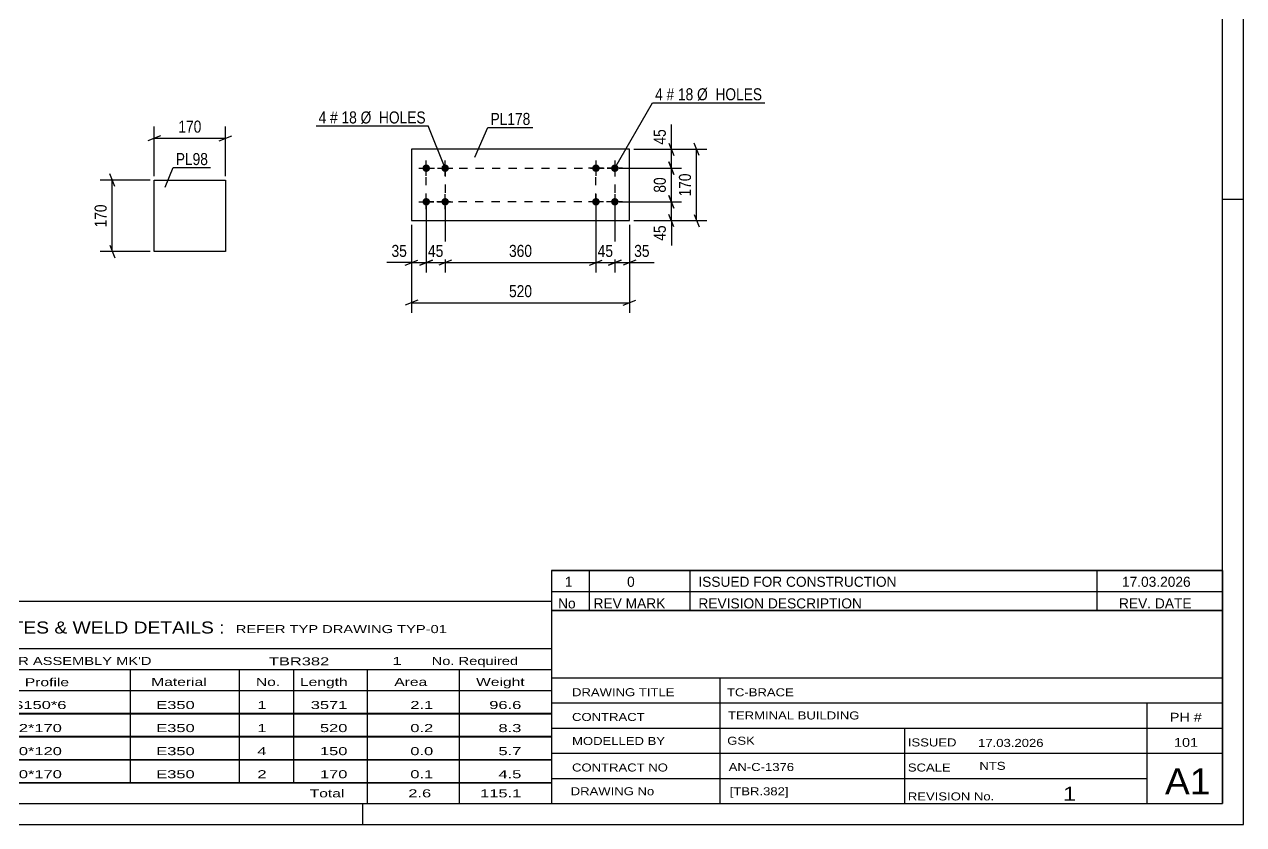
# Model space of a CAD drawing. Header units: millimetres. Extents: x 0 to 594, y 0 to 420.
# Drawn here: x 303.3 to 594, y 0 to 190.8 of the extents above; entities that cross this region are included whole.
import ezdxf

# ---------------------------------------------------------------- set-up
doc = ezdxf.new("R2010")
doc.units = ezdxf.units.MM
doc.linetypes.add('DXK_LINE_DOT2', pattern=[3.9198, 1.9599, -1.9599])
doc.styles.add('Arial Narrow', font='ARIALN.TTF', dxfattribs={"height": 0.2})

# ---------------------------------------------------------------- blocks, each defined once
blk = doc.blocks.new('Unknown-580570724-1132')
at = {"color": 5, "linetype": 'Continuous'}
for p, q in [((594, 0), (594, 420)), ((589, 5), (589, 415)), ((594, 149), (589, 149)), ((5, 5), (589, 5)), ((384, 0), (384, 5)), ((0, 0), (594, 0))]:
    blk.add_line(p, q, dxfattribs=at)
blk = doc.blocks.new('Part-580570724-4955 - 4954')
at = {"color": 2, "linetype": 'Continuous'}
for p, q in [((395.62, 160.99), (395.62, 143.99)), ((447.58, 160.99), (395.62, 160.99)), ((447.58, 143.99), (447.58, 160.99)), ((395.62, 143.99), (447.58, 143.99))]:
    blk.add_line(p, q, dxfattribs=at)
blk = doc.blocks.new('Bolt-580570724-4956 - 4954')
at = {"linetype": 'Continuous'}
for points in [[(439.58, 155.59, -1), (439.58, 157.39, -1)], [(444.08, 155.59, -1), (444.08, 157.39, -1)], [(439.58, 147.59, -1), (439.58, 149.39, -1)], [(444.08, 147.59, -1), (444.08, 149.39, -1)]]:
    blk.add_hatch(color=1, dxfattribs=at).paths.add_polyline_path(points)
at = {"color": 1, "linetype": 'Continuous'}
for p, q in [((439.58, 158.29), (439.58, 154.69)), ((444.08, 158.29), (444.08, 154.69)), ((441.38, 156.49), (437.78, 156.49)), ((445.88, 156.49), (442.28, 156.49)), ((441.38, 148.49), (437.78, 148.49)), ((439.58, 150.29), (439.58, 146.69)), ((445.88, 148.49), (442.28, 148.49)), ((444.08, 150.29), (444.08, 146.69))]:
    blk.add_line(p, q, dxfattribs=at)
blk = doc.blocks.new('Bolt-580570724-4957 - 4954')
at = {"linetype": 'Continuous'}
for points in [[(399.12, 157.39, -1), (399.12, 155.59, -1)], [(403.62, 157.39, -1), (403.62, 155.59, -1)], [(399.12, 149.39, -1), (399.12, 147.59, -1)], [(403.62, 149.39, -1), (403.62, 147.59, -1)]]:
    blk.add_hatch(color=1, dxfattribs=at).paths.add_polyline_path(points)
at = {"color": 1, "linetype": 'Continuous'}
for p, q in [((399.12, 154.69), (399.12, 158.29)), ((403.62, 154.69), (403.62, 158.29)), ((397.32, 156.49), (400.92, 156.49)), ((401.82, 156.49), (405.42, 156.49)), ((397.32, 148.49), (400.92, 148.49)), ((399.12, 146.69), (399.12, 150.29)), ((401.82, 148.49), (405.42, 148.49)), ((403.62, 146.69), (403.62, 150.29))]:
    blk.add_line(p, q, dxfattribs=at)
blk = doc.blocks.new('Part-580570724-2338 - 2332')
at = {"color": 2, "linetype": 'Continuous'}
for p, q in [((334.26, 136.62), (334.26, 153.62)), ((334.26, 153.62), (351.26, 153.62)), ((351.26, 153.62), (351.26, 136.62)), ((351.26, 136.62), (334.26, 136.62))]:
    blk.add_line(p, q, dxfattribs=at)
blk = doc.blocks.new('Rectangle-580570724-5148 - 4954')
at = {"color": 1, "linetype": 'DXK_LINE_DOT2'}
blk.add_lwpolyline([(399.12, 156.49), (403.62, 156.49), (403.62, 148.49), (399.12, 148.49), (399.12, 156.49)], close=True, dxfattribs=at)
blk = doc.blocks.new('Rectangle-580570724-5158 - 4954')
at = {"color": 1, "linetype": 'DXK_LINE_DOT2'}
blk.add_lwpolyline([(439.58, 156.49), (444.08, 156.49), (444.08, 148.49), (439.58, 148.49), (439.58, 156.49)], close=True, dxfattribs=at)
blk = doc.blocks.new('Rectangle-580570724-5168 - 4954')
at = {"color": 1, "linetype": 'DXK_LINE_DOT2'}
blk.add_lwpolyline([(399.12, 156.49), (444.08, 156.49), (444.08, 148.49), (399.12, 148.49), (399.12, 156.49)], close=True, dxfattribs=at)
blk = doc.blocks.new('StraightDimension-580570724-4961 - 4954')
at = {"color": 7, "linetype": 'Continuous'}
for p, q in [((444.08, 147.49), (444.08, 131.59)), ((447.58, 142.99), (447.58, 131.59)), ((442.58, 133.39), (445.58, 134.59)), ((444.08, 133.99), (447.58, 133.99)), ((449.08, 134.59), (446.08, 133.39))]:
    blk.add_line(p, q, dxfattribs=at)
at = {"color": 0}
blk.add_wipeout([(452.96, 134.74), (452.96, 138.94), (448.1, 138.94), (448.1, 134.74)], dxfattribs=at)
at = {"color": 7, "linetype": 'Continuous'}
blk.add_line((447.58, 133.99), (453.48, 133.99), dxfattribs=at)
blk.add_line((447.58, 133.99), (453.48, 133.99), dxfattribs=at)
at = {"color": 3, "style": 'Arial Narrow'}
blk.add_text('35', height=2.863, dxfattribs=at).set_placement((448.7, 135.34))
blk = doc.blocks.new('StraightDimension-580570724-4962 - 4954')
at = {"color": 7, "linetype": 'Continuous'}
for p, q in [((439.58, 147.49), (439.58, 131.59)), ((444.08, 147.49), (444.08, 131.59)), ((438.08, 133.39), (441.08, 134.59)), ((439.58, 133.99), (444.08, 133.99)), ((445.58, 134.59), (442.58, 133.39))]:
    blk.add_line(p, q, dxfattribs=at)
at = {"color": 0}
blk.add_wipeout([(444.26, 134.74), (444.26, 138.94), (439.4, 138.94), (439.4, 134.74)], dxfattribs=at)
at = {"color": 3, "style": 'Arial Narrow'}
blk.add_text('45', height=2.863, dxfattribs=at).set_placement((440, 135.34))
blk = doc.blocks.new('StraightDimension-580570724-4963 - 4954')
at = {"color": 7, "linetype": 'Continuous'}
for p, q in [((403.62, 147.49), (403.62, 131.59)), ((439.58, 147.49), (439.58, 131.59)), ((405.12, 134.59), (402.12, 133.39)), ((403.62, 133.99), (439.58, 133.99)), ((438.08, 133.39), (441.08, 134.59))]:
    blk.add_line(p, q, dxfattribs=at)
at = {"color": 0}
blk.add_wipeout([(424.94, 134.74), (424.94, 138.94), (418.26, 138.94), (418.26, 134.74)], dxfattribs=at)
at = {"color": 3, "style": 'Arial Narrow'}
blk.add_text('360', height=2.863, dxfattribs=at).set_placement((418.86, 135.34))
blk = doc.blocks.new('StraightDimension-580570724-4964 - 4954')
at = {"color": 7, "linetype": 'Continuous'}
for p, q in [((399.12, 147.49), (399.12, 131.59)), ((403.62, 147.49), (403.62, 131.59)), ((397.62, 133.39), (400.62, 134.59)), ((399.12, 133.99), (403.62, 133.99)), ((405.12, 134.59), (402.12, 133.39))]:
    blk.add_line(p, q, dxfattribs=at)
at = {"color": 0}
blk.add_wipeout([(403.8, 134.74), (403.8, 138.94), (398.94, 138.94), (398.94, 134.74)], dxfattribs=at)
at = {"color": 3, "style": 'Arial Narrow'}
blk.add_text('45', height=2.863, dxfattribs=at).set_placement((399.54, 135.34))
blk = doc.blocks.new('StraightDimension-580570724-4965 - 4954')
at = {"color": 7, "linetype": 'Continuous'}
for p, q in [((399.12, 147.49), (399.12, 131.59)), ((395.62, 142.99), (395.62, 131.59)), ((394.12, 133.39), (397.12, 134.59)), ((395.62, 133.99), (399.12, 133.99)), ((400.62, 134.59), (397.62, 133.39))]:
    blk.add_line(p, q, dxfattribs=at)
at = {"color": 0}
blk.add_wipeout([(395.1, 134.74), (395.1, 138.94), (390.24, 138.94), (390.24, 134.74)], dxfattribs=at)
at = {"color": 7, "linetype": 'Continuous'}
blk.add_line((395.62, 133.99), (389.72, 133.99), dxfattribs=at)
blk.add_line((395.62, 133.99), (389.72, 133.99), dxfattribs=at)
at = {"color": 3, "style": 'Arial Narrow'}
blk.add_text('35', height=2.863, dxfattribs=at).set_placement((390.84, 135.34))
blk = doc.blocks.new('StraightDimension-580570724-4981 - 4954')
at = {"color": 7, "linetype": 'Continuous'}
for p, q in [((395.62, 142.99), (395.62, 122)), ((447.58, 142.99), (447.58, 122)), ((397.12, 125), (394.12, 123.8)), ((446.08, 123.8), (449.08, 125)), ((395.62, 124.4), (447.58, 124.4))]:
    blk.add_line(p, q, dxfattribs=at)
at = {"color": 0}
blk.add_wipeout([(424.94, 125.15), (424.94, 129.35), (418.26, 129.35), (418.26, 125.15)], dxfattribs=at)
at = {"color": 3, "style": 'Arial Narrow'}
blk.add_text('520', height=2.863, dxfattribs=at).set_placement((418.86, 125.75))
blk = doc.blocks.new('StraightDimension-580570724-5001 - 4954')
at = {"color": 7, "linetype": 'Continuous'}
for p, q in [((448.58, 160.99), (465.98, 160.99)), ((464.18, 159.49), (462.98, 162.49)), ((463.58, 143.99), (463.58, 160.99)), ((462.98, 145.49), (464.18, 142.49)), ((448.58, 143.99), (465.98, 143.99))]:
    blk.add_line(p, q, dxfattribs=at)
at = {"color": 0}
blk.add_wipeout([(462.83, 155.83), (458.63, 155.83), (458.63, 149.15), (462.83, 149.15)], dxfattribs=at)
at = {"color": 3, "style": 'Arial Narrow'}
blk.add_text('170', height=2.863, rotation=90.0002, dxfattribs=at).set_placement((462.23, 149.75))
blk = doc.blocks.new('StraightDimension-580570724-5106 - 4954')
at = {"color": 7, "linetype": 'Continuous'}
for p, q in [((448.58, 160.99), (459.98, 160.99)), ((456.98, 162.49), (458.18, 159.49)), ((457.58, 156.49), (457.58, 160.99)), ((458.18, 154.99), (456.98, 157.99)), ((445.08, 156.49), (459.98, 156.49))]:
    blk.add_line(p, q, dxfattribs=at)
at = {"color": 0}
blk.add_wipeout([(456.83, 166.37), (452.63, 166.37), (452.63, 161.52), (456.83, 161.52)], dxfattribs=at)
at = {"color": 7, "linetype": 'Continuous'}
blk.add_line((457.58, 160.99), (457.58, 166.9), dxfattribs=at)
blk.add_line((457.58, 160.99), (457.58, 166.9), dxfattribs=at)
at = {"color": 3, "style": 'Arial Narrow'}
blk.add_text('45', height=2.863, rotation=90.0002, dxfattribs=at).set_placement((456.23, 162.12))
blk = doc.blocks.new('StraightDimension-580570724-5107 - 4954')
at = {"color": 7, "linetype": 'Continuous'}
for p, q in [((456.98, 157.99), (458.18, 154.99)), ((445.08, 156.49), (459.98, 156.49)), ((457.58, 148.49), (457.58, 156.49)), ((445.08, 148.49), (459.98, 148.49)), ((458.18, 146.99), (456.98, 149.99))]:
    blk.add_line(p, q, dxfattribs=at)
at = {"color": 0}
blk.add_wipeout([(456.83, 154.92), (452.63, 154.92), (452.63, 150.06), (456.83, 150.06)], dxfattribs=at)
at = {"color": 3, "style": 'Arial Narrow'}
blk.add_text('80', height=2.863, rotation=90.0002, dxfattribs=at).set_placement((456.23, 150.66))
blk = doc.blocks.new('StraightDimension-580570724-5108 - 4954')
at = {"color": 7, "linetype": 'Continuous'}
for p, q in [((445.08, 148.49), (459.98, 148.49)), ((456.98, 149.99), (458.18, 146.99)), ((457.58, 143.99), (457.58, 148.49)), ((458.18, 142.49), (456.98, 145.49)), ((448.58, 143.99), (459.98, 143.99))]:
    blk.add_line(p, q, dxfattribs=at)
at = {"color": 0}
blk.add_wipeout([(456.83, 143.47), (452.63, 143.47), (452.63, 138.61), (456.83, 138.61)], dxfattribs=at)
at = {"color": 7, "linetype": 'Continuous'}
blk.add_line((457.58, 143.99), (457.58, 138.08), dxfattribs=at)
blk.add_line((457.58, 143.99), (457.58, 138.08), dxfattribs=at)
at = {"color": 3, "style": 'Arial Narrow'}
blk.add_text('45', height=2.863, rotation=90.0002, dxfattribs=at).set_placement((456.23, 139.21))
blk = doc.blocks.new('StraightDimension-580570724-2340 - 2332')
at = {"color": 7, "linetype": 'Continuous'}
for p, q in [((334.26, 154.62), (334.26, 166.47)), ((351.26, 154.62), (351.26, 166.47)), ((335.76, 164.22), (332.76, 163.02)), ((334.26, 163.62), (351.26, 163.62)), ((349.76, 163.02), (352.76, 164.22))]:
    blk.add_line(p, q, dxfattribs=at)
at = {"color": 0}
blk.add_wipeout([(346.1, 164.37), (346.1, 168.57), (339.42, 168.57), (339.42, 164.37)], dxfattribs=at)
at = {"color": 3, "style": 'Arial Narrow'}
blk.add_text('170', height=2.863, dxfattribs=at).set_placement((340.02, 164.97))
blk = doc.blocks.new('StraightDimension-580570724-2351 - 2332')
at = {"color": 7, "linetype": 'Continuous'}
for p, q in [((324.86, 152.12), (323.66, 155.12)), ((333.26, 153.62), (321.41, 153.62)), ((324.26, 136.62), (324.26, 153.62)), ((323.66, 138.12), (324.86, 135.12)), ((333.26, 136.62), (321.41, 136.62))]:
    blk.add_line(p, q, dxfattribs=at)
at = {"color": 0}
blk.add_wipeout([(323.51, 148.46), (319.31, 148.46), (319.31, 141.77), (323.51, 141.77)], dxfattribs=at)
at = {"color": 3, "style": 'Arial Narrow'}
blk.add_text('170', height=2.863, rotation=90.0002, dxfattribs=at).set_placement((322.91, 142.37))
blk = doc.blocks.new('Unknown-580570724-5898')
at = {"color": 7, "linetype": 'Continuous'}
for p, q in [((429, 51.05), (429, 5)), ((429, 51.05), (589, 51.05)), ((589, 51), (589, 5)), ((429, 35), (589, 35)), ((469.14, 35), (469.14, 5)), ((429, 29), (589, 29)), ((571, 5.05), (571, 29.05)), ((429, 23), (589, 23)), ((513.14, 23), (513.14, 5)), ((429, 17), (589, 17)), ((429, 11), (571, 11)), ((429, 5), (589, 5))]:
    blk.add_line(p, q, dxfattribs=at)
at = {"color": 7, "style": 'Arial Narrow'}
for s, height, width, p in [('DRAWING TITLE', 1.9089, 1.425378, (433.88, 30.61)), ('TC-BRACE', 1.909, 1.425378, (470.81, 30.59)), ('CONTRACT', 1.909, 1.425378, (433.88, 24.71)), ('TERMINAL BUILDING', 1.9089, 1.425378, (471.06, 25.07)), ('MODELLED BY', 1.9089, 1.425378, (433.88, 18.98)), ('GSK', 1.909, 1.425378, (470.88, 19.04)), ('ISSUED', 1.909, 1.425378, (513.94, 18.64)), ('17.03.2026', 1.909, 1.425378, (530.69, 18.52)), ('CONTRACT NO', 1.9089, 1.425378, (433.88, 12.66)), ('AN-C-1376', 1.909, 1.425378, (471.23, 12.78)), ('SCALE', 1.909, 1.425378, (513.94, 12.65)), ('A1', 6.204, 1.25, (575.24, 7.2)), ('DRAWING No', 1.909, 1.425378, (433.56, 7)), ('[TBR.382]', 1.909, 1.425378, (471.46, 6.99)), ('1', 3.34, 1.5, (550.91, 5.68)), ('REVISION No.', 1.9089, 1.425378, (513.94, 5.77))]:
    blk.add_text(s, height=height, dxfattribs=dict(at, width=width)).set_placement(p)
at = {"color": 7, "linetype": 'Continuous', "style": 'Arial Narrow'}
for s, height, width, p in [('PH #', 2.1, 1.42538, (576.4, 24.55)), ('101', 2.1, 1.42538, (577.41, 18.55)), ('NTS', 1.909, 1.425378, (531, 13.05))]:
    blk.add_text(s, height=height, dxfattribs=dict(at, width=width)).set_placement(p)
blk = doc.blocks.new('Unknown-580570724-5899')
at = {"color": 7, "linetype": 'Continuous'}
for p, q in [((429, 60.55), (589, 60.55)), ((589, 60.55), (429, 60.55)), ((429, 60.55), (429, 55.55)), ((438, 60.55), (438, 55.55)), ((462, 60.55), (462, 55.55)), ((559, 60.55), (559, 55.55)), ((589, 60.55), (589, 55.55)), ((429, 55.55), (589, 55.55)), ((429, 55.55), (429, 51.05)), ((429, 55.55), (589, 55.55)), ((438, 55.55), (438, 51.05)), ((462, 55.55), (462, 51.05)), ((559, 55.55), (559, 51.05)), ((589, 55.55), (589, 51.05)), ((589, 51.05), (429, 51.05))]:
    blk.add_line(p, q, dxfattribs=at)
at = {"color": 7, "linetype": 'Continuous', "style": 'Arial Narrow'}
for s, height, width, p in [('1', 2.39, 1.196471, (432.16, 56.7)), ('0', 2.39, 1.196471, (447, 56.7)), ('ISSUED FOR CONSTRUCTION', 2.3861, 1.196471, (464, 56.7)), ('17.03.2026', 2.386, 1.196471, (565, 56.7)), ('No', 2.386, 1.2, (430.54, 51.55)), ('REV MARK', 2.386, 1.2, (439, 51.55)), ('REVISION DESCRIPTION', 2.3861, 1.2, (464, 51.55)), ('REV. DATE', 2.386, 1.2, (564.28, 51.55))]:
    blk.add_text(s, height=height, dxfattribs=dict(at, width=width)).set_placement(p)
blk = doc.blocks.new('Unknown-580570724-5900')
at = {"color": 7, "linetype": 'Continuous'}
for p, q in [((269, 53.25), (429, 53.25)), ((269, 42), (269, 53.25)), ((429, 53.25), (429, 42)), ((269, 42), (429, 42)), ((269, 42), (269, 37)), ((429, 42), (429, 37)), ((269, 37), (429, 37)), ((269, 37), (269, 32)), ((293, 37), (293, 32)), ((328.5, 37), (328.5, 32)), ((354.5, 37), (354.5, 32)), ((367.5, 37), (367.5, 32)), ((385, 37), (385, 32)), ((407, 37), (407, 32)), ((429, 37), (429, 32)), ((269, 32), (429, 32)), ((293, 32), (293, 26.5)), ((328.5, 32), (328.5, 26.5)), ((354.5, 32), (354.5, 26.5)), ((367.5, 32), (367.5, 26.5)), ((385, 32), (385, 26.5)), ((407, 32), (407, 26.5)), ((269, 31.95), (269, 26.55)), ((269, 31.95), (429, 31.95)), ((429, 31.95), (429, 26.55)), ((269, 26.55), (429, 26.55)), ((269, 26.45), (269, 21.05)), ((269, 26.45), (429, 26.45)), ((293, 26.5), (293, 21)), ((328.5, 26.5), (328.5, 21)), ((354.5, 26.5), (354.5, 21)), ((367.5, 26.5), (367.5, 21)), ((385, 26.5), (385, 21)), ((407, 26.5), (407, 21)), ((429, 26.45), (429, 21.05)), ((269, 21.05), (429, 21.05)), ((269, 20.95), (269, 15.55)), ((269, 20.95), (429, 20.95)), ((293, 21), (293, 15.5)), ((328.5, 21), (328.5, 15.5)), ((354.5, 21), (354.5, 15.5)), ((367.5, 21), (367.5, 15.5)), ((385, 21), (385, 15.5)), ((407, 21), (407, 15.5)), ((429, 20.95), (429, 15.55)), ((269, 15.55), (429, 15.55)), ((269, 15.45), (269, 10.05)), ((269, 15.45), (429, 15.45)), ((293, 15.5), (293, 10)), ((328.5, 15.5), (328.5, 10)), ((354.5, 15.5), (354.5, 10)), ((367.5, 15.5), (367.5, 10)), ((385, 15.5), (385, 10)), ((407, 15.5), (407, 10)), ((429, 15.45), (429, 10.05)), ((269, 10.05), (429, 10.05)), ((269, 10), (429, 10)), ((269, 10), (269, 5)), ((385, 10), (385, 5)), ((407, 10), (407, 5)), ((429, 10), (429, 5)), ((269, 5), (429, 5))]:
    blk.add_line(p, q, dxfattribs=at)
at = {"color": 7, "style": 'Arial Narrow'}
for s, height, width, p in [('GENERAL NOTES & WELD DETAILS :', 2.8633, 1.4, (270.15, 45.56)), ('REFER TYP DRAWING TYP-01', 1.9089, 1.6, (353.7, 45.66)), ("MATERIAL LIST FOR ASSEMBLY MK'D", 1.9089, 1.6, (270.15, 38.06)), ('TBR382', 1.909, 1.794707, (361.59, 37.97)), ('1', 1.91, 1.794707, (391.08, 38.06)), ('No. Required', 1.9089, 1.6, (400.41, 38.06)), ('Mark', 1.909, 1.7, (270.34, 33)), ('Profile', 1.909, 1.7, (303.41, 33)), ('Material', 1.909, 1.7, (333.54, 33.06)), ('No.', 1.909, 1.7, (358.5, 33.06)), ('Length', 1.909, 1.7, (369, 33.06)), ('Area', 1.909, 1.7, (391.5, 33.06)), ('Weight', 1.909, 1.7, (411, 33.06))]:
    blk.add_text(s, height=height, dxfattribs=dict(at, width=width)).set_placement(p)
at = {"color": 7, "linetype": 'Continuous', "style": 'Arial Narrow'}
for s, height, width, p in [('TBR382', 1.909, 1.794707, (270.5, 27.56)), ('SHS150*6', 1.909, 1.794707, (295, 27.56)), ('E350', 1.909, 1.794707, (334.74, 27.56)), ('1', 1.91, 1.794707, (358.86, 27.56)), ('3571', 1.909, 1.794707, (371.58, 27.56)), ('2.1', 1.909, 1.794707, (395.32, 27.56)), ('96.6', 1.909, 1.794707, (414.14, 27.56)), ('PL178', 1.909, 1.794707, (270.5, 22.06)), ('PL12*170', 1.909, 1.794707, (295, 22.06)), ('E350', 1.909, 1.794707, (334.74, 22.06)), ('1', 1.91, 1.794707, (358.86, 22.06)), ('520', 1.909, 1.794707, (373.77, 22.06)), ('0.2', 1.909, 1.794707, (395.32, 22.06)), ('8.3', 1.909, 1.794707, (416.33, 22.06)), ('PL40', 1.909, 1.794707, (270.5, 16.56)), ('PL10*120', 1.909, 1.794707, (295, 16.56)), ('E350', 1.909, 1.794707, (334.74, 16.56)), ('4', 1.91, 1.794707, (358.86, 16.56)), ('150', 1.909, 1.794707, (373.77, 16.56)), ('0.0', 1.909, 1.794707, (395.32, 16.56)), ('5.7', 1.909, 1.794707, (416.33, 16.56)), ('PL98', 1.909, 1.794707, (270.5, 11.06)), ('PL10*170', 1.909, 1.794707, (295, 11.06)), ('E350', 1.909, 1.794707, (334.74, 11.06)), ('2', 1.91, 1.794707, (358.86, 11.06)), ('170', 1.909, 1.794707, (373.77, 11.06)), ('0.1', 1.909, 1.794707, (395.32, 11.06)), ('4.5', 1.909, 1.794707, (416.33, 11.06)), ('Total', 1.909, 1.7, (371.33, 6.5)), ('2.6', 1.909, 1.794707, (394.83, 6.5)), ('115.1', 1.909, 1.794707, (411.96, 6.5))]:
    blk.add_text(s, height=height, dxfattribs=dict(at, width=width)).set_placement(p)
blk = doc.blocks.new('Mark-580570724-5004 - 4954')
at = {"color": 0}
blk.add_wipeout([(423.95, 166.81), (423.95, 169.81), (414.44, 169.81), (414.44, 166.81)], dxfattribs=at)
blk.add_wipeout([(423.95, 166.81), (423.95, 169.81), (414.44, 169.81), (414.44, 166.81)], dxfattribs=at)
at = {"color": 30, "linetype": 'Continuous'}
for p, q in [((410.74, 159.11), (413.84, 166.21)), ((413.84, 166.21), (424.55, 166.21))]:
    blk.add_line(p, q, dxfattribs=at)
at = {"color": 3, "style": 'Arial Narrow'}
blk.add_text('PL178', height=2.863, dxfattribs=at).set_placement((414.44, 166.81))
blk = doc.blocks.new('Mark-580570724-5007 - 4954')
at = {"color": 0}
blk.add_wipeout([(455.51, 172.68), (455.51, 175.68), (453.68, 175.68), (453.68, 172.68)], dxfattribs=at)
blk.add_wipeout([(455.51, 172.68), (455.51, 175.68), (453.68, 175.68), (453.68, 172.68)], dxfattribs=at)
at = {"color": 7, "linetype": 'Continuous'}
blk.add_line((444.08, 156.49), (453.08, 172.08), dxfattribs=at)
at = {"color": 0}
blk.add_wipeout([(458.23, 172.68), (458.23, 175.68), (456.41, 175.68), (456.41, 172.68)], dxfattribs=at)
blk.add_wipeout([(458.23, 172.68), (458.23, 175.68), (456.41, 175.68), (456.41, 172.68)], dxfattribs=at)
at = {"color": 3, "style": 'Arial Narrow'}
blk.add_text('4', height=2.86, dxfattribs=at).set_placement((453.68, 172.68))
at = {"color": 0}
blk.add_wipeout([(462.79, 172.68), (462.79, 175.68), (459.13, 175.68), (459.13, 172.68)], dxfattribs=at)
blk.add_wipeout([(462.79, 172.68), (462.79, 175.68), (459.13, 175.68), (459.13, 172.68)], dxfattribs=at)
at = {"color": 3, "style": 'Arial Narrow'}
blk.add_text('#', height=2.86, dxfattribs=at).set_placement((456.41, 172.68))
at = {"color": 0}
blk.add_wipeout([(479.22, 172.68), (479.22, 175.68), (463.69, 175.68), (463.69, 172.68)], dxfattribs=at)
blk.add_wipeout([(479.22, 172.68), (479.22, 175.68), (463.69, 175.68), (463.69, 172.68)], dxfattribs=at)
at = {"color": 7, "linetype": 'Continuous'}
blk.add_line((453.08, 172.08), (479.82, 172.08), dxfattribs=at)
at = {"color": 3, "style": 'Arial Narrow'}
for s, p in [('18', (459.13, 172.68)), ('Ø  HOLES', (463.69, 172.68))]:
    blk.add_text(s, height=2.863, dxfattribs=at).set_placement(p)
blk = doc.blocks.new('Mark-580570724-5008 - 4954')
at = {"color": 0}
blk.add_wipeout([(375.28, 167.16), (375.28, 170.16), (373.45, 170.16), (373.45, 167.16)], dxfattribs=at)
blk.add_wipeout([(375.28, 167.16), (375.28, 170.16), (373.45, 170.16), (373.45, 167.16)], dxfattribs=at)
blk.add_wipeout([(378.01, 167.16), (378.01, 170.16), (376.18, 170.16), (376.18, 167.16)], dxfattribs=at)
blk.add_wipeout([(378.01, 167.16), (378.01, 170.16), (376.18, 170.16), (376.18, 167.16)], dxfattribs=at)
at = {"color": 3, "style": 'Arial Narrow'}
blk.add_text('4', height=2.86, dxfattribs=at).set_placement((373.45, 167.16))
at = {"color": 0}
blk.add_wipeout([(382.57, 167.16), (382.57, 170.16), (378.91, 170.16), (378.91, 167.16)], dxfattribs=at)
blk.add_wipeout([(382.57, 167.16), (382.57, 170.16), (378.91, 170.16), (378.91, 167.16)], dxfattribs=at)
at = {"color": 3, "style": 'Arial Narrow'}
blk.add_text('#', height=2.86, dxfattribs=at).set_placement((376.18, 167.16))
at = {"color": 0}
blk.add_wipeout([(398.99, 167.16), (398.99, 170.16), (383.47, 170.16), (383.47, 167.16)], dxfattribs=at)
blk.add_wipeout([(398.99, 167.16), (398.99, 170.16), (383.47, 170.16), (383.47, 167.16)], dxfattribs=at)
at = {"color": 7, "linetype": 'Continuous'}
for p in [(372.85, 166.56), (403.62, 156.49)]:
    blk.add_line(p, (399.59, 166.56), dxfattribs=at)
at = {"color": 3, "style": 'Arial Narrow'}
for s, p in [('18', (378.91, 167.16)), ('Ø  HOLES', (383.47, 167.16))]:
    blk.add_text(s, height=2.863, dxfattribs=at).set_placement(p)
blk = doc.blocks.new('Mark-580570724-2334 - 2332')
at = {"color": 0}
blk.add_wipeout([(347.07, 157.24), (347.07, 160.24), (339.4, 160.24), (339.4, 157.24)], dxfattribs=at)
blk.add_wipeout([(347.07, 157.24), (347.07, 160.24), (339.4, 160.24), (339.4, 157.24)], dxfattribs=at)
at = {"color": 30, "linetype": 'Continuous'}
for p, q in [((336.84, 151.96), (338.8, 156.64)), ((338.8, 156.64), (347.67, 156.64))]:
    blk.add_line(p, q, dxfattribs=at)
at = {"color": 3, "style": 'Arial Narrow'}
blk.add_text('PL98', height=2.863, dxfattribs=at).set_placement((339.4, 157.24))

msp = doc.modelspace()

# ---------------------------------------------------------------- block references
for name in ['Unknown-580570724-1132', 'Part-580570724-4955 - 4954', 'Bolt-580570724-4957 - 4954', 'Bolt-580570724-4956 - 4954', 'Rectangle-580570724-5148 - 4954', 'Rectangle-580570724-5168 - 4954', 'Rectangle-580570724-5158 - 4954', 'Part-580570724-2338 - 2332', 'Unknown-580570724-5899', 'Unknown-580570724-5900', 'Unknown-580570724-5898']:
    msp.add_blockref(name, (0, 0))

# ---------------------------------------------------------------- next in the draw order: block references
for name in ['Mark-580570724-5008 - 4954', 'Mark-580570724-5004 - 4954', 'StraightDimension-580570724-2340 - 2332', 'StraightDimension-580570724-4961 - 4954']:
    msp.add_blockref(name, (0, 0))

# ---------------------------------------------------------------- next in the draw order: block references
for name in ['Mark-580570724-2334 - 2332', 'StraightDimension-580570724-2351 - 2332', 'StraightDimension-580570724-4962 - 4954']:
    msp.add_blockref(name, (0, 0))

# ---------------------------------------------------------------- next in the draw order: block references
msp.add_blockref('StraightDimension-580570724-4963 - 4954', (0, 0))

# ---------------------------------------------------------------- next in the draw order: block references
msp.add_blockref('StraightDimension-580570724-4964 - 4954', (0, 0))

# ---------------------------------------------------------------- next in the draw order: block references
msp.add_blockref('StraightDimension-580570724-4965 - 4954', (0, 0))

# ---------------------------------------------------------------- next in the draw order: block references
msp.add_blockref('StraightDimension-580570724-4981 - 4954', (0, 0))

# ---------------------------------------------------------------- next in the draw order: block references
msp.add_blockref('StraightDimension-580570724-5001 - 4954', (0, 0))

# ---------------------------------------------------------------- next in the draw order: block references
msp.add_blockref('StraightDimension-580570724-5106 - 4954', (0, 0))

# ---------------------------------------------------------------- next in the draw order: block references
msp.add_blockref('StraightDimension-580570724-5107 - 4954', (0, 0))

# ---------------------------------------------------------------- next in the draw order: block references
for name in ['Mark-580570724-5007 - 4954', 'StraightDimension-580570724-5108 - 4954']:
    msp.add_blockref(name, (0, 0))

doc.saveas('drawing.dxf')
